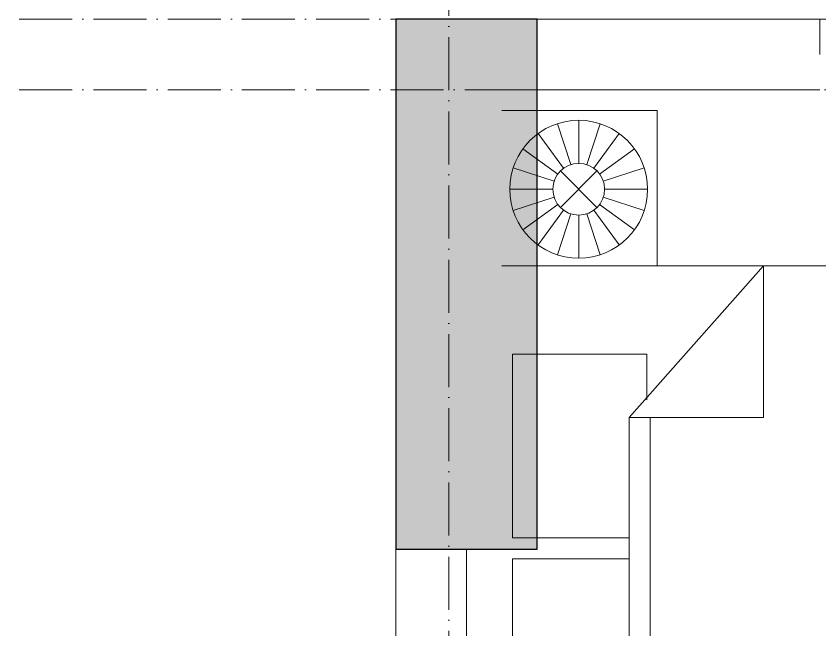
# Model space of a CAD drawing. Header units: millimetres. Extents: x -20144 to 122974, y -38328 to 48263.
# Drawn here: x 9226 to 11501, y 40871 to 42609 of the extents above; entities that cross this region are included whole.
import ezdxf

# ---------------------------------------------------------------- set-up
doc = ezdxf.new("R2010")
doc.units = ezdxf.units.MM
doc.linetypes.add('Grid Line', pattern=[4.2, 3, -0.6, 0, -0.6])
for name, color, linetype, lineweight in [('NET-CAT', 3, 'Continuous', 15), ('NET-THAY', 2, 'Continuous', 9), ('THIET BI', 44, 'Continuous', 5), ('TRUC', 225, 'Continuous', 5), ('X-COT HAM$0$LC.HA', 8, 'Continuous', 9)]:
    doc.layers.add(name, color=color, linetype=linetype, lineweight=lineweight)

# ---------------------------------------------------------------- blocks, each defined once
blk = doc.blocks.new('ALC1807-ASCENT PLAZA-KET CAU_rvt-1-MẶT BẰNG TẦNG 5 ĐẾN TẦNG 22')
at = {"layer": 'X-COT HAM$0$LC.HA'}
h = blk.add_hatch(color=256, dxfattribs=at)
h.dxf.hatch_style = 1
h.paths.add_polyline_path([(10700.5, 42599.9), (10300.5, 42599.9), (10300.5, 41099.9), (10700.5, 41099.9)])
at = {"ltscale": 1000}
blk.add_lwpolyline([(10700.5, 42599.9), (10300.5, 42599.9), (10300.5, 41099.9), (10700.5, 41099.9)], close=True, dxfattribs=at)
blk = doc.blocks.new('X-GIUONG1 - X-GIUONG-V51-MẶT BẰNG TẦNG 5 ĐẾN TẦNG 22')
at = {"layer": 'THIET BI'}
for p, q in [((-800, 2000), (800, 2000)), ((-800, 0), (-800, 2000)), ((-800, 0), (-800, 2000)), ((-800, 2000), (800, 2000)), ((800, 2000), (800, 0)), ((800, 2000), (800, 0)), ((-800, 740), (-370, 740)), ((-370, 360), (-800, 740)), ((-370, 740), (-370, 360)), ((-1239, 439), (-800, 439)), ((-1239, 0), (-1239, 439)), ((-1239, 439), (-1239, 0)), ((-800, 439), (-1239, 439)), ((-800, 439), (-800, 0)), ((-800, 0), (-800, 439)), ((800, 439), (1239, 439)), ((800, 0), (800, 439)), ((800, 439), (1239, 439)), ((800, 0), (800, 439)), ((1239, 439), (1239, 0)), ((1239, 439), (1239, 0)), ((-1016.6, 290.5), (-1016.6, 412.5)), ((-550, 410), (-420, 410)), ((-550, 30), (-550, 410)), ((-370, 420), (800, 420)), ((1016.6, 290.5), (1016.6, 412.5)), ((-1039.2, 287), (-1076.9, 402.9)), ((-993.9, 287), (-956.3, 402.9)), ((993.9, 287), (956.3, 402.9)), ((1039.2, 287), (1076.9, 402.9)), ((-1059.6, 276.6), (-1131.2, 375.2)), ((-973.5, 276.6), (-901.9, 375.2)), ((973.5, 276.6), (901.9, 375.2)), ((1059.6, 276.6), (1131.2, 375.2)), ((800, 360), (-370, 360)), ((-30, 360), (-30, 30)), ((30, 30), (30, 360)), ((550, 360), (550, 30)), ((-1075.8, 260.4), (-1174.4, 332.1)), ((-957.4, 260.4), (-858.7, 332.1)), ((957.4, 260.4), (858.7, 332.1)), ((1075.8, 260.4), (1174.4, 332.1)), ((-1086.1, 240), (-1202.1, 277.7)), ((-947, 240), (-831, 277.7)), ((947, 240), (831, 277.7)), ((1086.1, 240), (1202.1, 277.7)), ((-1068.3, 269.1), (-964.8, 165.6)), ((-1068.3, 165.6), (-964.8, 269.1)), ((1068.3, 269.1), (964.8, 165.6)), ((1068.3, 165.6), (964.8, 269.1)), ((-1089.7, 217.4), (-1211.7, 217.4)), ((-943.4, 217.4), (-821.4, 217.4)), ((-821.4, 217.4), (-943.4, 217.4)), ((943.4, 217.4), (821.4, 217.4)), ((821.4, 217.4), (943.4, 217.4)), ((1089.7, 217.4), (1211.7, 217.4)), ((-1086.1, 194.8), (-1202.1, 157.1)), ((-947, 194.8), (-831, 157.1)), ((947, 194.8), (831, 157.1)), ((1086.1, 194.8), (1202.1, 157.1)), ((-1075.8, 174.4), (-1174.4, 102.7)), ((-957.4, 174.4), (-858.7, 102.7)), ((957.4, 174.4), (858.7, 102.7)), ((1075.8, 174.4), (1174.4, 102.7)), ((-1059.6, 158.2), (-1131.2, 59.5)), ((-1039.2, 147.8), (-1076.9, 31.8)), ((-1016.6, 144.2), (-1016.6, 22.2)), ((-993.9, 147.8), (-956.3, 31.8)), ((-973.5, 158.2), (-901.9, 59.5)), ((973.5, 158.2), (901.9, 59.5)), ((993.9, 147.8), (956.3, 31.8)), ((1016.6, 144.2), (1016.6, 22.2)), ((1039.2, 147.8), (1076.9, 31.8)), ((1059.6, 158.2), (1131.2, 59.5)), ((-30, 30), (-550, 30)), ((550, 30), (30, 30)), ((800, 0), (502.5, 0)), ((800, 0), (502.5, 0)), ((1239, 0), (800, 0)), ((1239, 0), (800, 0))]:
    blk.add_line(p, q, dxfattribs=at)
for centre, radius in [((-1016.6, 217.4), 195.1), ((1016.6, 217.4), 195.1), ((-1016.6, 217.4), 73.2), ((1016.6, 217.4), 73.2)]:
    blk.add_circle(centre, radius, dxfattribs=at)

msp = doc.modelspace()

# ---------------------------------------------------------------- linework, layer by layer
at = {"layer": 'NET-CAT'}
for p, q in [((11500.5, 42599.9), (10600.5, 42599.9)), ((11500.5, 42499.9), (11500.5, 42599.9)), ((10600.5, 42399.9), (11500.5, 42399.9)), ((10300.5, 41099.9), (10300.5, 39199.9)), ((10500.5, 39199.9), (10500.5, 41099.9))]:
    msp.add_line(p, q, dxfattribs=at)
at = {"layer": 'NET-THAY'}
msp.add_line((11500.5, 42599.9), (13600.5, 42599.9), dxfattribs=at)
at = {"layer": 'TRUC', "linetype": 'Grid Line', "ltscale": 50}
for p, q in [((10450.5, 43599.9), (10450.5, -4500.1)), ((43000.5, 42599.9), (-11036.3, 42599.9)), ((43000.5, 42399.9), (-14407, 42399.9))]:
    msp.add_line(p, q, dxfattribs=at)

# ---------------------------------------------------------------- block references
at = {"lineweight": 5}
msp.add_blockref('ALC1807-ASCENT PLAZA-KET CAU_rvt-1-MẶT BẰNG TẦNG 5 ĐẾN TẦNG 22', (0, 0), dxfattribs=at)
at = {"layer": 'THIET BI', "rotation": 270.0000000000028}
msp.add_blockref('X-GIUONG1 - X-GIUONG-V51-MẶT BẰNG TẦNG 5 ĐẾN TẦNG 22', (10600.5, 41102.4), dxfattribs=at)

doc.saveas('drawing.dxf')
